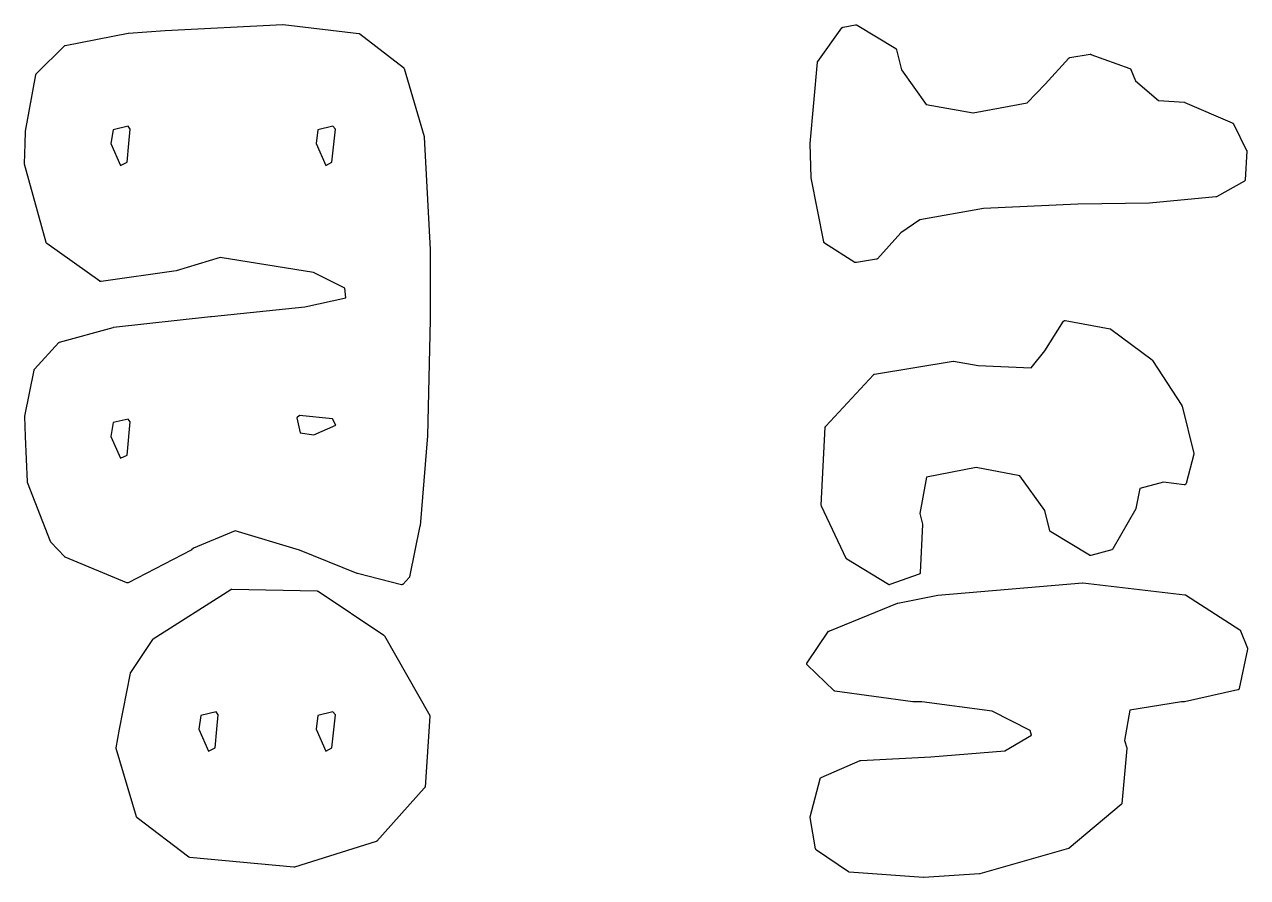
# Model space of a CAD drawing. Extents: x 61 to 195, y -144 to -65.
# Drawn here: x 183.701 to 187.237, y -88.36 to -85.894 of the extents above; entities that cross this region are included whole.
import ezdxf

# ---------------------------------------------------------------- set-up
doc = ezdxf.new("R2010")
doc.units = 0
doc.header["$MEASUREMENT"] = 0
doc.layers.add('BLACK', color=7, linetype='CONTINUOUS')

msp = doc.modelspace()

# ---------------------------------------------------------------- linework, layer by layer
at = {"layer": 'BLACK', "linetype": 'CONTINUOUS'}
for p, q in [((183.819, -85.9541), (184.001, -85.9192)), ((184.001, -85.9192), (184.001, -85.9192)), ((184.001, -85.9192), (184.002, -85.9192)), ((184.002, -85.9192), (184.108, -85.9106)), ((184.108, -85.9106), (184.448, -85.8936)), ((184.108, -85.9106), (184.108, -85.9106)), ((184.108, -85.9106), (184.108, -85.9106)), ((184.448, -85.8937), (184.449, -85.8936)), ((184.448, -85.8936), (184.448, -85.8937)), ((184.449, -85.8936), (184.668, -85.9198)), ((184.668, -85.9198), (184.669, -85.9199)), ((184.669, -85.9199), (184.669, -85.92)), ((184.669, -85.92), (184.67, -85.9202)), ((184.67, -85.9202), (184.67, -85.9203)), ((184.67, -85.9203), (184.67, -85.9205)), ((184.67, -85.9205), (184.671, -85.9208)), ((184.671, -85.9208), (184.797, -86.0183)), ((185.995, -86.0003), (186.064, -85.9032)), ((186.064, -85.9032), (186.065, -85.9031)), ((186.065, -85.9025), (186.066, -85.902)), ((186.065, -85.9029), (186.065, -85.9025)), ((186.065, -85.9031), (186.065, -85.9029)), ((186.066, -85.9018), (186.067, -85.9016)), ((186.066, -85.9019), (186.066, -85.9018)), ((186.066, -85.902), (186.066, -85.9019)), ((186.067, -85.9013), (186.068, -85.9012)), ((186.067, -85.9016), (186.067, -85.9013)), ((186.067, -85.9013), (186.067, -85.9013)), ((186.068, -85.9012), (186.104, -85.8951)), ((186.104, -85.8951), (186.104, -85.8951)), ((186.104, -85.8951), (186.104, -85.8951)), ((186.104, -85.8951), (186.105, -85.8951)), ((186.105, -85.8951), (186.106, -85.8951)), ((186.106, -85.8951), (186.106, -85.8951)), ((186.106, -85.8951), (186.106, -85.8951)), ((186.106, -85.8951), (186.107, -85.8954)), ((186.107, -85.8954), (186.108, -85.8957)), ((186.108, -85.8957), (186.108, -85.8957)), ((186.108, -85.8957), (186.108, -85.8957)), ((186.108, -85.8957), (186.22, -85.9635)), ((183.735, -86.0367), (183.817, -85.9555)), ((183.817, -85.9551), (183.818, -85.9547)), ((183.817, -85.9555), (183.817, -85.9551)), ((183.818, -85.9545), (183.819, -85.9543)), ((183.818, -85.9546), (183.818, -85.9545)), ((183.818, -85.9547), (183.818, -85.9546)), ((183.819, -85.9543), (183.819, -85.9541)), ((186.22, -85.9635), (186.22, -85.9636)), ((186.22, -85.9636), (186.22, -85.9637)), ((186.22, -85.9637), (186.221, -85.9642)), ((186.221, -85.9642), (186.221, -85.9646)), ((186.221, -85.9646), (186.221, -85.9648)), ((186.221, -85.9648), (186.221, -85.965)), ((186.221, -85.965), (186.222, -85.9656)), ((186.222, -85.9656), (186.222, -85.9662)), ((186.222, -85.9662), (186.222, -85.9664)), ((186.222, -85.9664), (186.222, -85.9666)), ((186.222, -85.9666), (186.237, -86.0249)), ((186.652, -86.0659), (186.72, -85.9908)), ((186.72, -85.9908), (186.721, -85.9904)), ((186.721, -85.9899), (186.722, -85.9898)), ((186.721, -85.9904), (186.721, -85.9899)), ((186.722, -85.9895), (186.723, -85.9893)), ((186.722, -85.9898), (186.722, -85.9895)), ((186.722, -85.9898), (186.722, -85.9898)), ((186.723, -85.9893), (186.782, -85.9797)), ((186.782, -85.9797), (186.782, -85.9797)), ((186.782, -85.9797), (186.782, -85.9797)), ((186.782, -85.9797), (186.783, -85.9797)), ((186.783, -85.9797), (186.783, -85.9798)), ((186.783, -85.9798), (186.784, -85.9799)), ((186.784, -85.9799), (186.784, -85.98)), ((186.784, -85.98), (186.897, -86.0207)), ((184.797, -86.0183), (184.798, -86.0188)), ((184.798, -86.0188), (184.798, -86.0192)), ((184.798, -86.0192), (184.798, -86.0194)), ((184.798, -86.0194), (184.798, -86.0195)), ((184.798, -86.0195), (184.798, -86.0202)), ((184.798, -86.0202), (184.799, -86.0208)), ((184.799, -86.0208), (184.857, -86.2179)), ((185.973, -86.2382), (185.994, -86.0027)), ((185.994, -86.0011), (185.995, -86.0007)), ((185.994, -86.0015), (185.994, -86.0011)), ((185.994, -86.0018), (185.994, -86.0015)), ((185.994, -86.0023), (185.994, -86.0018)), ((185.994, -86.0027), (185.994, -86.0023)), ((185.995, -86.0007), (185.995, -86.0003)), ((186.237, -86.0249), (186.308, -86.1246)), ((186.897, -86.0207), (186.897, -86.0209)), ((186.897, -86.0209), (186.897, -86.021)), ((186.897, -86.021), (186.898, -86.0213)), ((186.898, -86.0213), (186.898, -86.0215)), ((186.898, -86.0215), (186.898, -86.0218)), ((186.898, -86.0218), (186.899, -86.022)), ((186.899, -86.022), (186.899, -86.0225)), ((186.899, -86.0225), (186.899, -86.0229)), ((186.899, -86.0229), (186.9, -86.0232)), ((186.9, -86.0232), (186.9, -86.0235)), ((186.9, -86.0235), (186.913, -86.0569)), ((183.704, -86.2026), (183.734, -86.0393)), ((183.734, -86.0381), (183.735, -86.0379)), ((183.734, -86.0387), (183.734, -86.0381)), ((183.734, -86.0393), (183.734, -86.0387)), ((183.735, -86.0372), (183.735, -86.0367)), ((183.735, -86.0377), (183.735, -86.0372)), ((183.735, -86.0379), (183.735, -86.0377)), ((186.6, -86.1204), (186.652, -86.0659)), ((186.913, -86.0569), (186.98, -86.1135)), ((186.308, -86.1246), (186.444, -86.1489)), ((186.444, -86.1489), (186.6, -86.1204)), ((186.98, -86.1135), (187.055, -86.1184)), ((187.055, -86.1184), (187.055, -86.1186)), ((187.055, -86.1186), (187.056, -86.1188)), ((187.056, -86.1188), (187.193, -86.1782)), ((183.703, -86.2385), (183.704, -86.2034)), ((183.704, -86.203), (183.704, -86.2026)), ((183.704, -86.2034), (183.704, -86.203)), ((183.957, -86.1979), (183.951, -86.2379)), ((184.001, -86.1878), (183.957, -86.1979)), ((184.007, -86.1962), (184.001, -86.1878)), ((184.003, -86.2382), (184.007, -86.1962)), ((184.549, -86.1979), (184.544, -86.2379)), ((184.593, -86.1878), (184.549, -86.1979)), ((184.59, -86.2919), (184.6, -86.1962)), ((184.6, -86.1962), (184.593, -86.1878)), ((187.193, -86.1782), (187.194, -86.1787)), ((187.194, -86.1787), (187.195, -86.1791)), ((187.195, -86.1791), (187.195, -86.1791)), ((187.195, -86.1791), (187.195, -86.1791)), ((187.195, -86.1791), (187.195, -86.1796)), ((187.195, -86.1796), (187.196, -86.1805)), ((187.196, -86.1805), (187.234, -86.2576)), ((183.701, -86.2963), (183.703, -86.2385)), ((183.951, -86.2379), (183.979, -86.3015)), ((183.998, -86.2919), (184.003, -86.2382)), ((184.003, -86.2382), (184.003, -86.2382)), ((184.544, -86.2379), (184.572, -86.3015)), ((184.857, -86.2179), (184.857, -86.2185)), ((184.857, -86.2185), (184.857, -86.2191)), ((184.857, -86.2191), (184.874, -86.544)), ((185.973, -86.2385), (185.973, -86.2382)), ((185.973, -86.2388), (185.973, -86.2385)), ((185.975, -86.3361), (185.973, -86.2388)), ((187.235, -86.2601), (187.23, -86.3426)), ((187.234, -86.2576), (187.234, -86.258)), ((187.234, -86.258), (187.235, -86.2584)), ((187.235, -86.2584), (187.235, -86.2588)), ((187.235, -86.2588), (187.235, -86.2593)), ((187.235, -86.2593), (187.235, -86.2597)), ((187.235, -86.2597), (187.235, -86.2601)), ((183.701, -86.297), (183.701, -86.2963)), ((183.701, -86.2978), (183.701, -86.297)), ((183.764, -86.5238), (183.701, -86.2978)), ((183.979, -86.3015), (183.998, -86.2919)), ((184.572, -86.3015), (184.59, -86.2919)), ((185.975, -86.3366), (185.975, -86.3361)), ((185.975, -86.337), (185.975, -86.3366)), ((186.012, -86.5224), (185.975, -86.337)), ((187.228, -86.3467), (187.147, -86.3916)), ((187.229, -86.3457), (187.228, -86.3462)), ((187.228, -86.3462), (187.228, -86.3467)), ((187.23, -86.3443), (187.229, -86.3449)), ((187.229, -86.3449), (187.229, -86.3456)), ((187.229, -86.3456), (187.229, -86.3456)), ((187.229, -86.3456), (187.229, -86.3457)), ((187.23, -86.3426), (187.23, -86.3433)), ((187.23, -86.3433), (187.23, -86.3441)), ((187.23, -86.3441), (187.23, -86.3442)), ((187.23, -86.3442), (187.23, -86.3443)), ((186.746, -86.413), (186.474, -86.4257)), ((186.954, -86.4105), (186.746, -86.413)), ((187.145, -86.3922), (186.954, -86.4104)), ((186.954, -86.4104), (186.954, -86.4104)), ((186.954, -86.4104), (186.954, -86.4105)), ((187.146, -86.3922), (187.145, -86.3922)), ((187.147, -86.3918), (187.146, -86.392)), ((187.146, -86.392), (187.146, -86.3922)), ((187.146, -86.3922), (187.146, -86.3922)), ((187.147, -86.3916), (187.147, -86.3917)), ((187.147, -86.3917), (187.147, -86.3918)), ((186.474, -86.4257), (186.29, -86.4587)), ((186.29, -86.4587), (186.235, -86.4965)), ((183.764, -86.5245), (183.764, -86.5238)), ((183.764, -86.5253), (183.764, -86.5245)), ((183.765, -86.5253), (183.764, -86.5253)), ((183.765, -86.5254), (183.765, -86.5253)), ((183.765, -86.5259), (183.765, -86.5254)), ((183.766, -86.5265), (183.765, -86.5259)), ((186.012, -86.5226), (186.012, -86.5224)), ((186.012, -86.5229), (186.012, -86.5226)), ((186.012, -86.5234), (186.012, -86.5229)), ((186.012, -86.524), (186.012, -86.5234)), ((186.013, -86.5242), (186.012, -86.524)), ((186.013, -86.5245), (186.013, -86.5242)), ((186.013, -86.5249), (186.013, -86.5245)), ((186.014, -86.5253), (186.013, -86.5249)), ((186.014, -86.5254), (186.014, -86.5253)), ((186.014, -86.5256), (186.014, -86.5254)), ((186.102, -86.5816), (186.014, -86.5256)), ((186.235, -86.4965), (186.167, -86.5712)), ((183.919, -86.6363), (183.766, -86.5265)), ((184.874, -86.544), (184.874, -86.5442)), ((184.874, -86.5442), (184.874, -86.5443)), ((184.874, -86.5443), (184.874, -86.7474)), ((184.267, -86.5679), (184.14, -86.606)), ((184.537, -86.6111), (184.267, -86.5679)), ((186.103, -86.5819), (186.102, -86.5816)), ((186.102, -86.5816), (186.102, -86.5816)), ((186.102, -86.5816), (186.102, -86.5816)), ((186.104, -86.5822), (186.103, -86.5819)), ((186.105, -86.5823), (186.104, -86.5822)), ((186.104, -86.5822), (186.104, -86.5822)), ((186.104, -86.5822), (186.104, -86.5822)), ((186.106, -86.5823), (186.105, -86.5823)), ((186.164, -86.5727), (186.106, -86.5823)), ((186.106, -86.5823), (186.106, -86.5823)), ((186.106, -86.5823), (186.106, -86.5823)), ((186.165, -86.5725), (186.164, -86.5727)), ((186.166, -86.5722), (186.165, -86.5725)), ((186.167, -86.5712), (186.166, -86.5716)), ((186.166, -86.5716), (186.166, -86.5721)), ((186.166, -86.5721), (186.166, -86.5722)), ((186.166, -86.5722), (186.166, -86.5722)), ((184.14, -86.6062), (183.923, -86.6372)), ((184.14, -86.606), (184.14, -86.6061)), ((184.14, -86.6061), (184.14, -86.6062)), ((184.627, -86.6557), (184.537, -86.6111)), ((183.919, -86.6364), (183.919, -86.6363)), ((183.919, -86.6363), (183.919, -86.6363)), ((183.92, -86.6367), (183.919, -86.6364)), ((183.921, -86.637), (183.92, -86.6367)), ((183.921, -86.6371), (183.921, -86.637)), ((183.921, -86.637), (183.921, -86.637)), ((183.922, -86.6371), (183.921, -86.6371)), ((183.923, -86.6372), (183.922, -86.6371)), ((183.922, -86.6371), (183.922, -86.6372)), ((183.922, -86.6372), (183.922, -86.6371)), ((184.63, -86.684), (184.627, -86.6557)), ((184.512, -86.71), (184.63, -86.684)), ((184.242, -86.7381), (184.512, -86.71)), ((183.802, -86.8122), (183.957, -86.7695)), ((183.957, -86.7694), (183.958, -86.7693)), ((183.957, -86.7695), (183.957, -86.7694)), ((183.958, -86.7693), (184.239, -86.7383)), ((184.239, -86.7383), (184.242, -86.7381)), ((184.239, -86.7383), (184.239, -86.7383)), ((184.239, -86.7383), (184.239, -86.7383)), ((184.242, -86.7381), (184.242, -86.7381)), ((184.874, -86.7475), (184.866, -87.0829)), ((184.874, -86.7474), (184.874, -86.7475)), ((184.874, -86.7475), (184.874, -86.7475)), ((186.651, -86.8376), (186.705, -86.7518)), ((186.705, -86.7515), (186.706, -86.7512)), ((186.705, -86.7518), (186.705, -86.7515)), ((186.706, -86.7505), (186.707, -86.7503)), ((186.706, -86.7509), (186.706, -86.7505)), ((186.706, -86.7512), (186.706, -86.7509)), ((186.707, -86.7501), (186.708, -86.7499)), ((186.707, -86.7503), (186.707, -86.7501)), ((186.708, -86.7496), (186.709, -86.7495)), ((186.708, -86.7497), (186.708, -86.7496)), ((186.708, -86.7499), (186.708, -86.7497)), ((186.709, -86.7495), (186.71, -86.7494)), ((186.709, -86.7495), (186.709, -86.7495)), ((186.71, -86.7494), (186.71, -86.7495)), ((186.71, -86.7495), (186.71, -86.7495)), ((186.71, -86.7495), (186.84, -86.7736)), ((186.84, -86.7736), (186.84, -86.7737)), ((186.84, -86.7737), (186.841, -86.7737)), ((186.841, -86.7737), (186.841, -86.774)), ((186.841, -86.774), (186.842, -86.7742)), ((186.842, -86.7742), (186.842, -86.7744)), ((186.842, -86.7744), (186.842, -86.7745)), ((186.842, -86.7745), (186.961, -86.8636)), ((183.73, -86.8905), (183.8, -86.8137)), ((183.8, -86.8134), (183.801, -86.813)), ((183.8, -86.8137), (183.8, -86.8134)), ((183.801, -86.8126), (183.802, -86.8125)), ((183.801, -86.8128), (183.801, -86.8126)), ((183.801, -86.813), (183.801, -86.8128)), ((183.802, -86.8125), (183.802, -86.8122)), ((186.611, -86.8861), (186.651, -86.8376)), ((186.159, -86.9047), (186.386, -86.8669)), ((186.386, -86.8669), (186.386, -86.8669)), ((186.386, -86.8669), (186.387, -86.8669)), ((186.387, -86.8669), (186.458, -86.8797)), ((186.961, -86.8636), (186.961, -86.8636)), ((186.961, -86.8636), (186.962, -86.8649)), ((186.962, -86.8649), (187.047, -86.9955)), ((183.702, -87.026), (183.729, -86.8929)), ((183.729, -86.8916), (183.73, -86.8913)), ((183.729, -86.892), (183.729, -86.8916)), ((183.729, -86.8924), (183.729, -86.892)), ((183.729, -86.8929), (183.729, -86.8924)), ((183.73, -86.8909), (183.73, -86.8905)), ((183.73, -86.8913), (183.73, -86.8909)), ((186.018, -87.0547), (186.156, -86.9063)), ((186.156, -86.9063), (186.157, -86.9058)), ((186.157, -86.9052), (186.158, -86.905)), ((186.157, -86.9053), (186.157, -86.9052)), ((186.157, -86.9058), (186.157, -86.9053)), ((186.157, -86.9053), (186.157, -86.9053)), ((186.158, -86.905), (186.159, -86.9047)), ((186.458, -86.8797), (186.611, -86.8861)), ((187.047, -86.9955), (187.047, -86.9963)), ((187.047, -86.9963), (187.048, -86.997)), ((187.048, -86.997), (187.082, -87.1337)), ((183.702, -87.0266), (183.702, -87.026)), ((183.702, -87.0272), (183.702, -87.0266)), ((183.704, -87.0855), (183.702, -87.0272)), ((183.957, -87.0446), (183.951, -87.0846)), ((184.001, -87.0345), (183.957, -87.0446)), ((183.998, -87.1386), (184.007, -87.0429)), ((184.007, -87.0429), (184.001, -87.0345)), ((184.496, -87.0239), (184.488, -87.0308)), ((184.488, -87.0308), (184.498, -87.0747)), ((184.592, -87.0336), (184.496, -87.0239)), ((184.538, -87.0802), (184.601, -87.0519)), ((184.601, -87.0519), (184.592, -87.0336)), ((186.017, -87.0553), (186.018, -87.0547)), ((186.017, -87.0561), (186.017, -87.0553)), ((186.017, -87.0562), (186.017, -87.0561)), ((186.017, -87.0569), (186.017, -87.0562)), ((186.017, -87.0562), (186.017, -87.0562)), ((186.018, -87.0547), (186.018, -87.0547)), ((186.018, -87.0547), (186.018, -87.0547)), ((186.018, -87.0547), (186.018, -87.0547)), ((183.71, -87.216), (183.704, -87.0855)), ((183.951, -87.0846), (183.979, -87.1481)), ((184.498, -87.0747), (184.538, -87.0802)), ((184.866, -87.0832), (184.845, -87.3432)), ((184.866, -87.0829), (184.866, -87.0831)), ((184.866, -87.0831), (184.866, -87.0832)), ((186.004, -87.2836), (186.016, -87.0578)), ((186.016, -87.0578), (186.017, -87.0569)), ((183.979, -87.1481), (183.998, -87.1386)), ((187.082, -87.1362), (187.06, -87.2209)), ((187.082, -87.1337), (187.082, -87.1341)), ((187.082, -87.1341), (187.082, -87.1345)), ((187.082, -87.1345), (187.082, -87.135)), ((187.082, -87.135), (187.082, -87.1355)), ((187.082, -87.1355), (187.082, -87.1358)), ((187.082, -87.1358), (187.082, -87.1362)), ((186.452, -87.1751), (186.309, -87.2025)), ((186.579, -87.1991), (186.452, -87.1751)), ((183.71, -87.2168), (183.71, -87.216)), ((183.71, -87.2176), (183.71, -87.2168)), ((183.776, -87.3886), (183.71, -87.2176)), ((186.309, -87.2025), (186.29, -87.308)), ((186.651, -87.2991), (186.579, -87.1991)), ((186.994, -87.2174), (186.926, -87.2356)), ((187.054, -87.2246), (186.994, -87.2174)), ((187.055, -87.2246), (187.054, -87.2246)), ((187.054, -87.2246), (187.054, -87.2246)), ((187.054, -87.2246), (187.054, -87.2246)), ((187.056, -87.2245), (187.055, -87.2246)), ((187.057, -87.2241), (187.056, -87.2245)), ((187.056, -87.2245), (187.056, -87.2245)), ((187.056, -87.2245), (187.056, -87.2245)), ((187.058, -87.2238), (187.057, -87.2238)), ((187.057, -87.2238), (187.057, -87.2241)), ((187.059, -87.2227), (187.058, -87.2232)), ((187.058, -87.2232), (187.058, -87.2237)), ((187.058, -87.2237), (187.058, -87.2238)), ((187.06, -87.2211), (187.059, -87.2218)), ((187.059, -87.2218), (187.059, -87.2225)), ((187.059, -87.2225), (187.059, -87.2226)), ((187.059, -87.2226), (187.059, -87.2227)), ((187.06, -87.2209), (187.06, -87.221)), ((187.06, -87.221), (187.06, -87.2211)), ((186.926, -87.2356), (186.914, -87.293)), ((186.005, -87.2839), (186.004, -87.2836)), ((186.004, -87.2843), (186.005, -87.2839)), ((186.005, -87.2848), (186.004, -87.2843)), ((186.005, -87.2853), (186.005, -87.2848)), ((186.005, -87.2856), (186.005, -87.2853)), ((186.005, -87.286), (186.005, -87.2856)), ((186.077, -87.4374), (186.005, -87.286)), ((186.665, -87.3574), (186.651, -87.2991)), ((186.914, -87.2945), (186.848, -87.4099)), ((186.914, -87.293), (186.914, -87.2937)), ((186.914, -87.2937), (186.914, -87.2945)), ((186.29, -87.308), (186.297, -87.3382)), ((186.297, -87.3382), (186.297, -87.3389)), ((186.297, -87.3389), (186.297, -87.3395)), ((184.31, -87.3577), (184.19, -87.4075)), ((184.496, -87.4141), (184.31, -87.3577)), ((184.844, -87.3438), (184.814, -87.4905)), ((184.845, -87.3432), (184.844, -87.3435)), ((184.844, -87.3435), (184.844, -87.3438)), ((186.297, -87.3395), (186.291, -87.4786)), ((186.665, -87.3576), (186.665, -87.3574)), ((186.665, -87.3578), (186.665, -87.3576)), ((186.666, -87.3584), (186.665, -87.3578)), ((186.666, -87.359), (186.666, -87.3584)), ((186.666, -87.3592), (186.666, -87.359)), ((186.666, -87.3594), (186.666, -87.3592)), ((186.667, -87.3598), (186.666, -87.3594)), ((186.667, -87.3603), (186.667, -87.3598)), ((186.667, -87.3604), (186.667, -87.3603)), ((186.668, -87.3605), (186.667, -87.3604)), ((186.78, -87.4283), (186.668, -87.3605)), ((183.776, -87.3887), (183.776, -87.3886)), ((183.776, -87.3888), (183.776, -87.3887)), ((183.777, -87.3894), (183.776, -87.3888)), ((183.777, -87.3901), (183.777, -87.3894)), ((183.777, -87.3902), (183.777, -87.3901)), ((183.777, -87.3901), (183.777, -87.3901)), ((183.818, -87.4331), (183.777, -87.3902)), ((184.19, -87.4075), (184.184, -87.4129)), ((186.848, -87.4099), (186.848, -87.4101)), ((183.818, -87.4332), (183.818, -87.4331)), ((183.818, -87.4334), (183.818, -87.4332)), ((183.818, -87.4337), (183.818, -87.4334)), ((183.819, -87.4342), (183.818, -87.4337)), ((183.819, -87.4343), (183.819, -87.4342)), ((183.819, -87.4342), (183.819, -87.4342)), ((183.997, -87.5081), (183.819, -87.4343)), ((184.183, -87.4138), (184.001, -87.5079)), ((184.184, -87.4134), (184.183, -87.4138)), ((184.184, -87.4129), (184.184, -87.4134)), ((184.663, -87.481), (184.496, -87.4141)), ((186.078, -87.4378), (186.077, -87.4374)), ((186.078, -87.4383), (186.078, -87.4378)), ((186.078, -87.4385), (186.078, -87.4383)), ((186.078, -87.4388), (186.078, -87.4385)), ((186.079, -87.4391), (186.078, -87.4388)), ((186.079, -87.4395), (186.079, -87.4391)), ((186.199, -87.5129), (186.079, -87.4395)), ((186.78, -87.4284), (186.78, -87.4283)), ((186.78, -87.4285), (186.78, -87.4284)), ((186.781, -87.4287), (186.78, -87.4285)), ((186.781, -87.4289), (186.781, -87.4287)), ((186.782, -87.4289), (186.781, -87.4289)), ((186.783, -87.4289), (186.782, -87.429)), ((186.782, -87.429), (186.782, -87.4289)), ((186.784, -87.4288), (186.783, -87.4289)), ((186.783, -87.4289), (186.783, -87.4289)), ((186.783, -87.4289), (186.783, -87.4289)), ((186.845, -87.4123), (186.784, -87.4288)), ((186.846, -87.4118), (186.845, -87.4121)), ((186.845, -87.4121), (186.845, -87.4122)), ((186.845, -87.4122), (186.845, -87.4123)), ((186.847, -87.4115), (186.846, -87.4118)), ((186.848, -87.4103), (186.847, -87.4107)), ((186.847, -87.4107), (186.847, -87.4112)), ((186.847, -87.4112), (186.847, -87.4114)), ((186.847, -87.4114), (186.847, -87.4115)), ((186.848, -87.4101), (186.848, -87.4103)), ((186.291, -87.4786), (186.291, -87.4789)), ((186.291, -87.4789), (186.291, -87.4793)), ((186.291, -87.4793), (186.291, -87.4798)), ((186.291, -87.4798), (186.291, -87.4803)), ((186.291, -87.4803), (186.291, -87.4806)), ((186.291, -87.4806), (186.291, -87.4809)), ((183.997, -87.5082), (183.997, -87.5081)), ((183.998, -87.5083), (183.997, -87.5082)), ((183.998, -87.5084), (183.998, -87.5083)), ((183.999, -87.5085), (183.998, -87.5084)), ((184, -87.5084), (183.999, -87.5084)), ((183.999, -87.5084), (183.999, -87.5085)), ((184.001, -87.508), (184, -87.5082)), ((184, -87.5082), (184, -87.5083)), ((184, -87.5083), (184, -87.5084)), ((184.001, -87.5079), (184.001, -87.508)), ((184.664, -87.4812), (184.663, -87.481)), ((184.663, -87.481), (184.663, -87.481)), ((184.791, -87.5135), (184.664, -87.4812)), ((184.791, -87.5136), (184.791, -87.5135)), ((184.791, -87.5135), (184.791, -87.5135)), ((184.792, -87.5136), (184.791, -87.5136)), ((184.793, -87.5136), (184.792, -87.5136)), ((184.794, -87.5132), (184.793, -87.5134)), ((184.793, -87.5134), (184.793, -87.5136)), ((184.793, -87.5136), (184.793, -87.5136)), ((184.793, -87.5136), (184.793, -87.5136)), ((184.795, -87.5126), (184.794, -87.5131)), ((184.794, -87.5131), (184.794, -87.5131)), ((184.794, -87.5131), (184.794, -87.5132)), ((184.796, -87.5122), (184.795, -87.5126)), ((184.813, -87.4928), (184.796, -87.512)), ((184.796, -87.512), (184.796, -87.5121)), ((184.796, -87.5121), (184.796, -87.5122)), ((184.814, -87.4914), (184.813, -87.4917)), ((184.813, -87.4917), (184.813, -87.4922)), ((184.813, -87.4922), (184.813, -87.4925)), ((184.813, -87.4925), (184.813, -87.4928)), ((184.814, -87.4905), (184.814, -87.4909)), ((184.814, -87.4909), (184.814, -87.4914)), ((186.199, -87.5131), (186.199, -87.5129)), ((186.199, -87.5134), (186.199, -87.5131)), ((186.2, -87.5134), (186.199, -87.5134)), ((186.2, -87.5136), (186.2, -87.5134)), ((186.201, -87.5136), (186.2, -87.5136)), ((186.202, -87.5136), (186.201, -87.5136)), ((186.201, -87.5136), (186.201, -87.5137)), ((186.201, -87.5137), (186.201, -87.5136)), ((186.203, -87.5134), (186.202, -87.5135)), ((186.202, -87.5135), (186.202, -87.5136)), ((186.288, -87.4831), (186.203, -87.5134)), ((186.289, -87.4828), (186.288, -87.4829)), ((186.288, -87.4829), (186.288, -87.4831)), ((186.29, -87.482), (186.289, -87.4822)), ((186.289, -87.4822), (186.289, -87.4825)), ((186.289, -87.4825), (186.289, -87.4828)), ((186.291, -87.4809), (186.29, -87.4813)), ((186.29, -87.4813), (186.29, -87.4818)), ((186.29, -87.4818), (186.29, -87.482)), ((186.342, -87.544), (186.76, -87.5084)), ((186.76, -87.5084), (186.761, -87.5084)), ((186.761, -87.5084), (186.761, -87.5084)), ((186.761, -87.5084), (187.056, -87.5424)), ((184.073, -87.6704), (184.298, -87.527)), ((184.298, -87.527), (184.299, -87.5268)), ((184.299, -87.5268), (184.299, -87.5265)), ((184.299, -87.5265), (184.3, -87.5265)), ((184.3, -87.5263), (184.301, -87.5262)), ((184.3, -87.5264), (184.3, -87.5263)), ((184.3, -87.5265), (184.3, -87.5264)), ((184.301, -87.5262), (184.547, -87.5316)), ((184.547, -87.5316), (184.547, -87.5317)), ((184.547, -87.5317), (184.548, -87.5317)), ((184.548, -87.5317), (184.548, -87.5319)), ((184.548, -87.5319), (184.549, -87.5319)), ((184.549, -87.5319), (184.549, -87.5322)), ((184.549, -87.5322), (184.55, -87.5324)), ((184.55, -87.5324), (184.74, -87.6593)), ((186.226, -87.5668), (186.342, -87.5441)), ((186.342, -87.5441), (186.342, -87.544)), ((186.342, -87.5441), (186.342, -87.5441)), ((187.056, -87.5424), (187.056, -87.5425)), ((187.056, -87.5425), (187.057, -87.5425)), ((187.057, -87.5425), (187.057, -87.5427)), ((187.057, -87.5427), (187.058, -87.5429)), ((187.058, -87.5429), (187.058, -87.543)), ((187.058, -87.543), (187.058, -87.5431)), ((187.058, -87.5431), (187.215, -87.6443)), ((186.029, -87.6465), (186.225, -87.5671)), ((186.225, -87.567), (186.226, -87.5668)), ((186.225, -87.5671), (186.225, -87.567)), ((185.964, -87.739), (186.026, -87.6483)), ((186.026, -87.6483), (186.027, -87.6479)), ((186.027, -87.6473), (186.028, -87.6471)), ((186.027, -87.6474), (186.027, -87.6473)), ((186.027, -87.6479), (186.027, -87.6474)), ((186.028, -87.6468), (186.029, -87.6465)), ((186.028, -87.6471), (186.028, -87.6468)), ((187.215, -87.6443), (187.216, -87.6448)), ((187.216, -87.6448), (187.216, -87.6452)), ((187.216, -87.6452), (187.216, -87.6454)), ((187.216, -87.6454), (187.217, -87.6455)), ((187.217, -87.6455), (187.217, -87.6461)), ((187.217, -87.6461), (187.217, -87.6467)), ((187.217, -87.6467), (187.237, -87.6973)), ((184.009, -87.7673), (184.072, -87.6718)), ((184.072, -87.6715), (184.073, -87.6711)), ((184.072, -87.6717), (184.072, -87.6715)), ((184.072, -87.6718), (184.072, -87.6717)), ((184.073, -87.6705), (184.073, -87.6704)), ((184.073, -87.6706), (184.073, -87.6705)), ((184.073, -87.6711), (184.073, -87.6706)), ((184.74, -87.6593), (184.74, -87.6595)), ((184.74, -87.6595), (184.74, -87.6597)), ((184.74, -87.6597), (184.741, -87.6601)), ((184.741, -87.6601), (184.741, -87.6605)), ((184.741, -87.6605), (184.741, -87.6608)), ((184.741, -87.6608), (184.742, -87.661)), ((184.742, -87.661), (184.873, -87.8913)), ((187.237, -87.7002), (187.213, -87.8141)), ((187.237, -87.6973), (187.237, -87.6979)), ((187.237, -87.6979), (187.237, -87.6985)), ((187.237, -87.6985), (187.237, -87.6988)), ((187.237, -87.6988), (187.237, -87.699)), ((187.237, -87.699), (187.237, -87.6996)), ((187.237, -87.6996), (187.237, -87.7002)), ((185.963, -87.7398), (185.964, -87.7391)), ((185.963, -87.7406), (185.963, -87.7398)), ((185.963, -87.7407), (185.963, -87.7406)), ((185.963, -87.7406), (185.963, -87.7406)), ((185.963, -87.7415), (185.963, -87.7407)), ((185.963, -87.7423), (185.963, -87.7415)), ((185.963, -87.7424), (185.963, -87.7423)), ((185.963, -87.7432), (185.963, -87.7424)), ((185.963, -87.7424), (185.963, -87.7424)), ((185.963, -87.744), (185.963, -87.7432)), ((185.963, -87.7441), (185.963, -87.744)), ((185.963, -87.744), (185.963, -87.744)), ((185.964, -87.7447), (185.963, -87.7441)), ((185.964, -87.7391), (185.964, -87.739)), ((185.964, -87.739), (185.964, -87.739)), ((185.964, -87.7454), (185.964, -87.7447)), ((185.964, -87.7455), (185.964, -87.7454)), ((185.964, -87.7454), (185.964, -87.7454)), ((186.042, -87.82), (185.964, -87.7455)), ((183.976, -87.931), (184.008, -87.7691)), ((184.008, -87.7675), (184.009, -87.7674)), ((184.008, -87.7682), (184.008, -87.7675)), ((184.008, -87.7689), (184.008, -87.7682)), ((184.008, -87.769), (184.008, -87.7689)), ((184.008, -87.7691), (184.008, -87.769)), ((184.009, -87.7674), (184.009, -87.7673)), ((186.042, -87.8204), (186.042, -87.82)), ((186.043, -87.8208), (186.042, -87.8204)), ((186.043, -87.8209), (186.043, -87.8208)), ((186.043, -87.821), (186.043, -87.8209)), ((186.044, -87.8211), (186.043, -87.821)), ((186.044, -87.8213), (186.044, -87.8211)), ((186.269, -87.8523), (186.044, -87.8213)), ((187.209, -87.818), (187.055, -87.8522)), ((187.21, -87.8175), (187.209, -87.8178)), ((187.209, -87.8178), (187.209, -87.8179)), ((187.209, -87.8179), (187.209, -87.818)), ((187.211, -87.8173), (187.21, -87.8175)), ((187.212, -87.8161), (187.211, -87.8166)), ((187.211, -87.8166), (187.211, -87.817)), ((187.211, -87.817), (187.211, -87.8171)), ((187.211, -87.8171), (187.211, -87.8173)), ((187.213, -87.8146), (187.212, -87.8152)), ((187.212, -87.8152), (187.212, -87.8157)), ((187.212, -87.8157), (187.212, -87.8159)), ((187.212, -87.8159), (187.212, -87.8161)), ((187.213, -87.8141), (187.213, -87.8143)), ((187.213, -87.8143), (187.213, -87.8146)), ((186.295, -87.8527), (186.269, -87.8523)), ((186.269, -87.8523), (186.269, -87.8523)), ((186.269, -87.8523), (186.269, -87.8523)), ((186.499, -87.8796), (186.295, -87.8527)), ((187.046, -87.8523), (186.897, -87.8768)), ((187.054, -87.8523), (187.046, -87.8523)), ((187.055, -87.8522), (187.054, -87.8522)), ((187.054, -87.8522), (187.054, -87.8523)), ((184.211, -87.8913), (184.205, -87.9313)), ((184.255, -87.8811), (184.211, -87.8913)), ((184.261, -87.8895), (184.255, -87.8811)), ((184.257, -87.9315), (184.261, -87.8895)), ((184.549, -87.8913), (184.544, -87.9313)), ((184.593, -87.8811), (184.549, -87.8913)), ((184.59, -87.9853), (184.6, -87.8895)), ((184.6, -87.8895), (184.593, -87.8811)), ((184.873, -87.8941), (184.859, -88.099)), ((184.873, -87.8913), (184.873, -87.8919)), ((184.873, -87.8919), (184.873, -87.8924)), ((184.873, -87.8924), (184.873, -87.8927)), ((184.873, -87.8927), (184.873, -87.8929)), ((184.873, -87.8929), (184.873, -87.8935)), ((184.873, -87.8935), (184.873, -87.8941)), ((186.609, -87.9355), (186.499, -87.8796)), ((186.897, -87.8768), (186.881, -87.9641)), ((183.966, -87.9848), (183.976, -87.931)), ((184.205, -87.9313), (184.233, -87.9948)), ((184.252, -87.9853), (184.257, -87.9315)), ((184.257, -87.9315), (184.257, -87.9315)), ((184.544, -87.9313), (184.572, -87.9948)), ((186.612, -87.9482), (186.609, -87.9355)), ((186.535, -87.9939), (186.612, -87.9482)), ((186.881, -87.9641), (186.888, -87.9849)), ((183.966, -87.9852), (183.966, -87.9848)), ((183.966, -87.9855), (183.966, -87.9852)), ((183.966, -87.986), (183.966, -87.9855)), ((183.966, -87.9866), (183.966, -87.986)), ((183.966, -87.9869), (183.966, -87.9866)), ((183.966, -87.9872), (183.966, -87.9869)), ((184.025, -88.1848), (183.966, -87.9872)), ((184.233, -87.9948), (184.252, -87.9853)), ((184.572, -87.9948), (184.59, -87.9853)), ((186.321, -88.0117), (186.535, -87.9939)), ((186.888, -87.987), (186.874, -88.1458)), ((186.888, -87.9849), (186.888, -87.9851)), ((186.888, -87.9851), (186.888, -87.9853)), ((186.888, -87.9853), (186.888, -87.986)), ((186.888, -87.986), (186.888, -87.9867)), ((186.888, -87.9867), (186.888, -87.9868)), ((186.888, -87.9868), (186.888, -87.987)), ((186.004, -88.0713), (186.117, -88.0221)), ((186.117, -88.0221), (186.118, -88.0219)), ((186.117, -88.0221), (186.117, -88.0221)), ((186.117, -88.0221), (186.117, -88.0221)), ((186.118, -88.0219), (186.119, -88.0217)), ((186.119, -88.0217), (186.321, -88.0117)), ((186.119, -88.0217), (186.119, -88.0217)), ((186.119, -88.0217), (186.119, -88.0217)), ((185.973, -88.1848), (186.001, -88.0746)), ((186.001, -88.0736), (186.002, -88.0733)), ((186.001, -88.0741), (186.001, -88.0736)), ((186.001, -88.0746), (186.001, -88.0741)), ((186.002, -88.0722), (186.003, -88.072)), ((186.002, -88.0727), (186.002, -88.0722)), ((186.002, -88.073), (186.002, -88.0727)), ((186.002, -88.0733), (186.002, -88.073)), ((186.003, -88.0716), (186.004, -88.0713)), ((186.003, -88.0718), (186.003, -88.0716)), ((186.003, -88.072), (186.003, -88.0718)), ((184.857, -88.102), (184.72, -88.2547)), ((184.858, -88.1013), (184.857, -88.102)), ((184.859, -88.099), (184.858, -88.0997)), ((184.858, -88.0997), (184.858, -88.1005)), ((184.858, -88.1005), (184.858, -88.1006)), ((184.858, -88.1006), (184.858, -88.1007)), ((184.858, -88.1007), (184.858, -88.1013)), ((186.872, -88.1492), (186.721, -88.2754)), ((186.873, -88.1484), (186.872, -88.1489)), ((186.872, -88.1489), (186.872, -88.149)), ((186.872, -88.149), (186.872, -88.1492)), ((186.874, -88.1468), (186.873, -88.1475)), ((186.873, -88.1475), (186.873, -88.1476)), ((186.873, -88.1476), (186.873, -88.1479)), ((186.873, -88.1479), (186.873, -88.1484)), ((186.874, -88.1458), (186.874, -88.146)), ((186.874, -88.146), (186.874, -88.1462)), ((186.874, -88.1462), (186.874, -88.1468)), ((184.026, -88.1854), (184.025, -88.1848)), ((184.026, -88.1861), (184.026, -88.1854)), ((184.026, -88.1862), (184.026, -88.1861)), ((184.026, -88.1863), (184.026, -88.1862)), ((184.026, -88.1868), (184.026, -88.1863)), ((184.027, -88.1873), (184.026, -88.1868)), ((184.176, -88.301), (184.027, -88.1873)), ((185.973, -88.1849), (185.973, -88.1848)), ((185.973, -88.1851), (185.973, -88.1849)), ((185.973, -88.1858), (185.973, -88.1851)), ((185.973, -88.1865), (185.973, -88.1858)), ((185.973, -88.1867), (185.973, -88.1865)), ((185.973, -88.1868), (185.973, -88.1867)), ((185.988, -88.2774), (185.973, -88.1868)), ((184.718, -88.2562), (184.482, -88.3303)), ((184.719, -88.2558), (184.718, -88.256)), ((184.718, -88.256), (184.718, -88.2562)), ((184.72, -88.255), (184.719, -88.2554)), ((184.719, -88.2554), (184.719, -88.2556)), ((184.719, -88.2556), (184.719, -88.2558)), ((184.72, -88.2547), (184.72, -88.255)), ((185.988, -88.2777), (185.988, -88.2774)), ((185.989, -88.2779), (185.988, -88.2777)), ((185.989, -88.2785), (185.989, -88.2779)), ((185.989, -88.2791), (185.989, -88.2785)), ((185.989, -88.2793), (185.989, -88.2791)), ((185.989, -88.2795), (185.989, -88.2793)), ((185.99, -88.2799), (185.989, -88.2795)), ((185.99, -88.2804), (185.99, -88.2799)), ((185.99, -88.2805), (185.99, -88.2804)), ((185.991, -88.2807), (185.99, -88.2805)), ((186.083, -88.3437), (185.991, -88.2807)), ((186.719, -88.2763), (186.463, -88.3497)), ((186.72, -88.2759), (186.719, -88.2762)), ((186.719, -88.2762), (186.719, -88.2763)), ((186.719, -88.2763), (186.719, -88.2763)), ((186.721, -88.2756), (186.72, -88.2759)), ((186.721, -88.2754), (186.721, -88.2755)), ((186.721, -88.2755), (186.721, -88.2756)), ((184.176, -88.3012), (184.176, -88.301)), ((184.177, -88.3015), (184.176, -88.3012)), ((184.177, -88.3016), (184.177, -88.3015)), ((184.177, -88.3018), (184.177, -88.3016)), ((184.178, -88.3018), (184.177, -88.3018)), ((184.178, -88.302), (184.178, -88.3018)), ((184.48, -88.3305), (184.178, -88.302)), ((184.481, -88.3304), (184.48, -88.3305)), ((184.48, -88.3305), (184.48, -88.3305)), ((184.48, -88.3305), (184.48, -88.3305)), ((184.482, -88.3303), (184.481, -88.3304)), ((184.482, -88.3303), (184.482, -88.3303)), ((184.482, -88.3303), (184.482, -88.3303)), ((186.083, -88.3439), (186.083, -88.3437)), ((186.083, -88.3441), (186.083, -88.3439)), ((186.084, -88.3442), (186.083, -88.3441)), ((186.084, -88.3444), (186.084, -88.3442)), ((186.085, -88.3444), (186.084, -88.3444)), ((186.085, -88.3445), (186.085, -88.3444)), ((186.3, -88.3603), (186.085, -88.3445)), ((186.301, -88.3603), (186.3, -88.3603)), ((186.3, -88.3603), (186.3, -88.3603)), ((186.462, -88.3498), (186.301, -88.3603)), ((186.463, -88.3497), (186.462, -88.3497)), ((186.462, -88.3497), (186.462, -88.3498))]:
    msp.add_line(p, q, dxfattribs=at)

doc.saveas('drawing.dxf')
